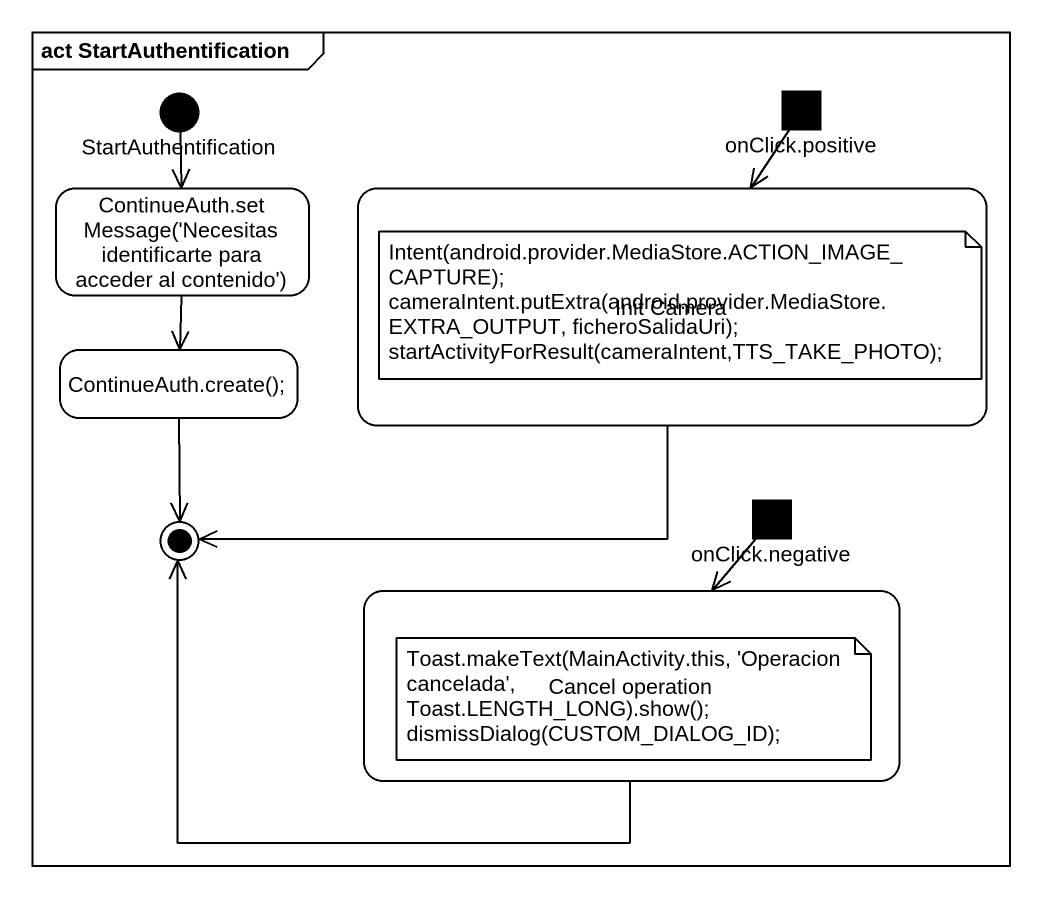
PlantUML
@startuml
mainframe act StartAuthentification
hide empty description
state StartAuthentification <<start>>
state "onClick.positive" as onClick_positive <<fork>>
state "ContinueAuth.setMessage('Necesitas identificarte para acceder al contenido')" as ContinueAuth_setMessage
state "Init Camera" as Init_Camera
state "ContinueAuth.create();" as ContinueAuth_create
state "onClick.negative" as onClick_negative <<fork>>
state "Cancel operation" as Cancel_operation
StartAuthentification --> ContinueAuth_setMessage
onClick_positive --> Init_Camera
ContinueAuth_setMessage --> ContinueAuth_create
onClick_negative --> Cancel_operation
Init_Camera -left-> [*]
ContinueAuth_create --> [*]
Cancel_operation -left-> [*]
note as N1
  Intent(android.provider.MediaStore.ACTION_IMAGE_CAPTURE); cameraIntent.putExtra(android.provider.MediaStore.EXTRA_OUTPUT, ficheroSalidaUri);
  startActivityForResult(cameraIntent,TTS_TAKE_PHOTO);
end note
note as N2
  Toast.makeText(MainActivity.this, 'Operacion cancelada',
  Toast.LENGTH_LONG).show();
  dismissDialog(CUSTOM_DIALOG_ID);
end note
@enduml
